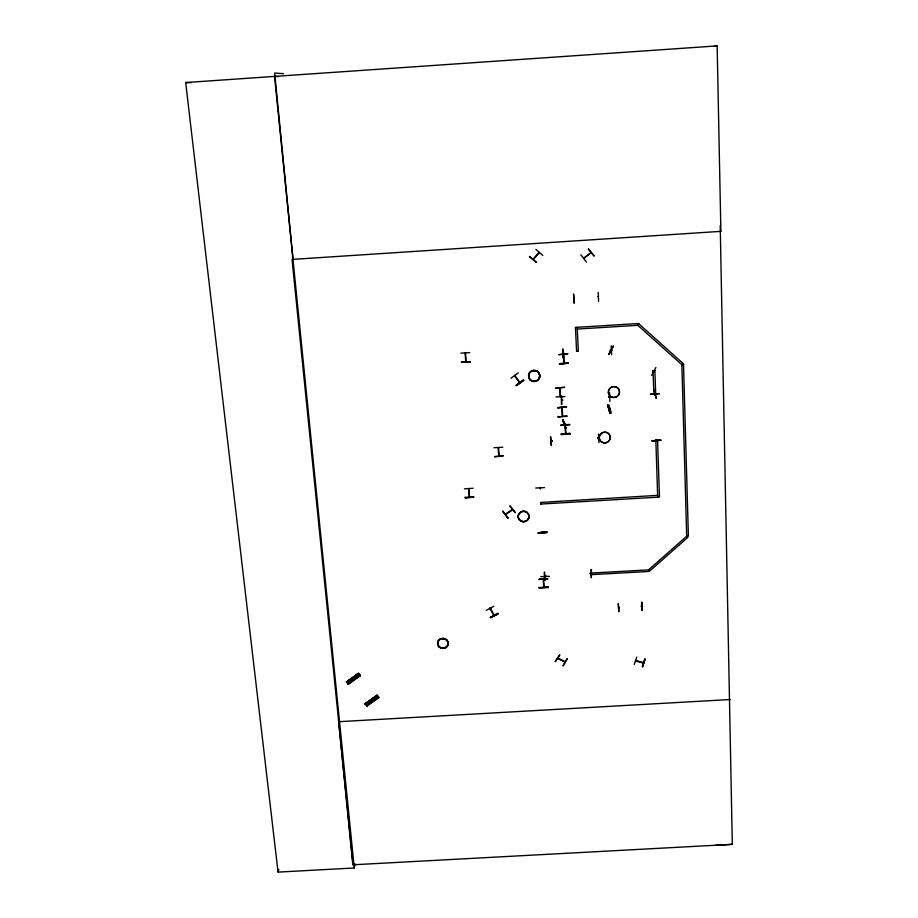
<?xml version="1.0" encoding="UTF-8"?>
<svg xmlns="http://www.w3.org/2000/svg" width="918" height="918" viewBox="0 0 918 918"><rect width="100%" height="100%" fill="white"/><g stroke="black" fill="none" stroke-linecap="round" stroke-linejoin="round"><path stroke-width="1.38" d="M490.591 608.657L490.315 609.254L489.914 608.473M490.292 608.164L493.895 615.117M493.895 615.416L489.914 608.175M490.178 608.037L490.66 609.047M486.288 610.344L493.792 606.282M659.411 393.638L650.437 394.166L659.457 393.627M557.639 658.424L564.754 661.993M473.78 496.902L465.059 497.854L473.803 497.258L465.036 497.269M473.183 488.25L464.416 488.858M469.155 496.718L468.662 488.468M469.591 496.695L468.65 488.709M583.791 258.543L590.871 252.599M506.254 514.264L505.944 514.023M470.418 361.531L461.433 362.254L470.441 362.117M543.731 586.992L543.272 578.948M562.241 415.797L561.885 407.271M469.798 352.604L460.802 353.166M542.435 533.025L542.928 533.347L542.848 531.671M466.137 361.841L465.472 352.856M654.913 394.086L655.165 394.981L655.131 394.006M499.14 456.108L498.566 447.709M562.195 407.259L562.642 415.865M540.358 488.686L540.254 487.63M560.278 388.039L559.957 389.014L559.911 388.039M560.187 387.844L560.313 396.805L559.877 387.855M542.894 533.255L542.469 531.786L542.527 533.106M544.902 575.712L545.005 576.573L544.959 575.666M720.882 231.474L717.153 45.9L185.688 82.54L278.062 872.1L354.268 867.992L355.014 863.838M653.891 394.04C653.88 394.637 655.762 395.348 654.706 394.063M656.726 440.342L656.565 439.447M372.41 701.845L370.654 699.791M370.149 703.475L368.382 701.501M371.216 702.706L369.461 700.652M368.141 704.909L366.374 702.936M377.631 695.936L365.605 704.427L365.02 703.75L377.023 695.293L378.882 697.611L366.948 705.77M609.965 408.648L609.277 409.417L609.15 408.751M610.022 408.785L609.954 409.21M654.832 394.476L654.821 394.12M574.347 298.109L574.393 298.235M353.763 680.089L351.984 678.012M352.558 680.949L350.791 678.884M351.514 681.649L349.735 679.572M349.506 683.095L347.738 681.03M348.347 684.254L360.258 675.728L358.364 673.399L346.35 681.902L348.301 683.967M346.511 681.971L358.846 674.053L358.227 673.342M619.122 607.968L618.606 607.337M514.493 375.714L519.634 382.817M515.273 376.254L514.883 375.485M533.909 258.669L533.014 259.301L539.038 252.427M538.522 253.058L539.382 252.565L533.22 259.415M278.062 872.1L278.797 869.449M636.794 657.07L634.258 664.494M642.841 662.314L642.898 663.003L642.784 662.383M644.895 658.986L642.451 666.789L645.056 659.181M644.987 659.147L642.497 666.755M641.521 605.914L641.648 606.293M610.08 409.325L609.747 408.567M654.901 394.442L654.018 394.063M498.141 447.709L498.704 455.787M540.381 488.778L540.381 488.043M561.701 399.938L562.608 400.271M551.11 441.122L552.016 441.363L551.167 440.904M551.075 440.915L551.902 440.984M611.663 350.825L610.401 349.976M583.55 258.176L591.135 252.794M608.726 396.714L608.818 397.379L609.449 396.76M597.595 438.093L598.57 438.127M545.671 576.125L545.074 576.114M590.148 573.325L591.146 573.796L590.308 573.142M613.109 346.189L608.909 354.268L613.075 346.178M652.824 371.101L653.845 371.262L652.905 370.7M651.688 375.382L655.922 367.441M507.895 518.039L502.754 511.154L507.964 517.878M555.16 661.511L559.842 654.683L555.528 661.534M563.273 665.848L567.198 658.642L562.986 665.688M561.805 400.317L561.839 399.651M561.805 400.237L562.688 399.881L561.885 399.881M611.181 350.527L610.24 350.435M551.202 441.11L551.259 440.812M597.836 438.575L597.756 437.932M590.985 573.807L590.917 573.119M529.365 256.73L536.548 262.456L529.64 256.409M542.767 255.411L535.871 249.34M577.25 329.057L637.803 325.316L638.939 323.882M648.682 569.493L649.887 570.881L687.811 537.409L686.687 536.238L681.867 364.721L682.969 363.287M511.659 509.719L511.888 510.029M512.313 509.306L512.416 509.96L512.118 509.341M609.059 409.233L609.931 408.808M636.381 661.281L636.289 660.535M643.392 662.785L643.518 662.406M512.416 509.96L505.531 514.723M565.408 424.954L565.924 433.675M542.446 531.889L542.549 533.369M656.278 440.365L656.313 439.768M648.751 569.722L686.687 536.238L688.385 536.135L683.52 364.469M502.674 511.337L507.964 518.016M586.43 262.078L580.887 254.779M588.369 249.088L594.244 256.122L588.461 249.007M358.995 674.041L346.706 682.326L358.376 673.399L346.522 682.04M358.525 673.491L346.843 682.418M358.8 674.007L346.832 682.407M359.535 674.684L358.892 674.122M360.017 675.464L347.796 683.612L359.661 675.04L360.131 675.476L348.243 684.071L347.773 683.589L359.626 675.005L360.246 675.728M348.037 683.899L360.017 675.235M510.982 378.239L518.211 372.938M365.054 703.785L377.023 695.293L378.17 696.567M365.249 704.003L377.16 695.385M365.284 704.049L377.367 695.695L365.49 704.221C364.159 702.419 368.451 707.732 366.42 705.391L378.308 696.946L378.755 697.405L366.89 705.885L366.431 705.403L378.423 696.957L366.913 705.85M366.649 705.667L378.641 697.118M516.237 385.25L523.512 380.052L523.811 380.545L516.524 385.732M516.295 385.399L523.524 380.075L516.318 385.445M510.201 506.013L515.4 512.76L509.823 506.162M512.21 509.593L505.37 514.114M611.113 350.137L611.916 350.55M652.973 370.826L653.972 394.201L655.716 394.086L654.855 370.459M643.541 663.117L635.52 661.006M564.972 661.649L557.754 657.862M564.604 423.783L565.385 423.588L564.685 423.955M609.231 408.98L610 408.98M490.66 617.757C513.931 605.949 474.744 625.41 497.981 613.545M565.362 428.281L562.711 420.031L565.798 428.029M565.752 428.052L563.101 419.801L565.821 428.144M609.942 413.525L607.705 404.999L609.977 413.502M607.716 404.999L610.424 413.375M654.144 389.898L656.232 398.401L654.155 389.909M610 409.302L609.173 409.612L609.001 408.9M564.57 424.208L565.132 423.359M563.09 352.982L563.147 353.625L562.895 353.086M562.516 400.237L562.459 399.617M598.456 438.54L598.375 437.897M545.648 575.804L545.694 576.527L545.74 575.884M608.852 404.93L611.377 413.146M544.638 572.224L545.04 580.383M563.124 353.132L563.813 353.028M714.468 46.405L717.153 45.9M550.846 436.934L551.316 445.563L550.433 436.979M561.414 404.471L561.483 395.612L561.77 404.448M563.101 357.756L562.723 348.851L563.067 357.756M720.217 225.69L732.312 844.342L715.707 845.329M720.882 231.347L292.05 259.427L353.12 864.79L732.312 844.342M575.402 327.416L637.746 323.561L637.803 325.316L681.867 364.721L683.623 364.607M576.55 351.273L578.351 351.296L577.17 327.301M558.947 354.681L567.967 353.705L558.947 354.635M563.686 354.509L563.629 363.035M470.441 362.094L461.421 362.197M559.406 363.562L568.437 363.149L559.452 364.148L568.437 363.092M653.18 370.711L654.936 370.608M566.521 406.685L557.616 407.73L566.521 406.72M566.991 415.911L558.098 416.91L558.052 416.324M558.098 416.887L567.014 416.336M560.852 425.436L569.745 424.885M560.829 424.988L569.722 424.426M570.158 433.411L561.277 433.962L570.181 433.583L561.277 433.984L561.323 434.558L570.181 433.56M561.323 434.535L570.204 433.984M493.941 447.709L502.789 447.238M655.762 440.25L657.575 440.319L659.468 497.086L540.736 504.062M494.515 456.544L503.328 455.798L494.538 456.889M540.645 502.433L657.621 495.353M591.135 573.05L648.9 569.871L648.957 571.466L591.215 574.634M539.13 579.373L547.759 578.96L539.118 579.269M548.195 586.946C532.658 587.83 538.407 588.048 548.218 587.141M548.241 587.52L539.623 588.025M611.216 345.856L611.572 354.773M610.378 350.228L611.285 350.171M563.078 353.579L563.824 353.338M564.937 396.576L555.975 396.943M609.839 401.453L609.575 392.697M730.292 699.516L338.685 721.709L352.81 864.802M598.467 434.019L598.915 442.614M597.733 438.23L598.628 438.184M652.032 440.686L660.983 440.284L652.078 440.881M652.078 440.835L660.926 440.192M544.523 487.63L535.733 488.02M547.025 532.509L538.304 532.784L546.99 531.82C520.38 534.505 565.052 530.73 538.338 533.369M590.997 569.527L591.341 577.537M590.297 573.796L591.077 573.761M540.828 576.63L549.469 576.332M591.33 577.686L591.456 569.481M598.605 301.483L598.203 292.314M574.198 303.055L573.555 293.967L574.14 302.986M618.284 603.757L618.835 611.801L618.307 603.734M185.688 82.54L191.323 82.643M278.464 76.619L274.551 76.412L354.268 867.992M283.616 73.669L274.666 73.061L293.049 259.358M609.609 396.943L608.634 396.805M641.579 602.346L641.785 610.286M643.656 662.83L635.715 660.386M653.49 371.538L652.905 371.182M564.501 661.694L564.272 661.453M635.658 661.132L635.52 660.421M543.594 579.212L544.053 587.256M608.909 354.268L613.167 346.281M610.963 350.469L611.572 350.71M465.724 361.795L465.151 353.132M377.459 695.936L376.873 695.247M639.008 323.997L683.072 363.425M357.159 674.271L358.927 676.348M375.806 696.165L377.562 698.231M519.967 382.554L514.734 375.37M519.565 382.749L519.152 382.14M598.41 296.778L597.928 296.583M657.678 496.982L655.854 440.422M609.345 396.679L609.368 397.115M598.398 438.334L597.607 438.391M641.223 605.926L641.315 606.672M565.534 433.64L565.018 425.16M564.042 363.103L563.641 354.577M618.996 607.234L619.168 607.888M566.544 407.179L557.616 407.73M552.108 441.363L551.867 440.778L551.925 441.466M558.465 658.149L558.247 658.493M545.315 576.102L545.269 575.735M539.13 579.476L547.748 578.822M540.668 502.639L540.759 504.269M538.315 533.025L538.338 533.392M544.259 572.27L544.672 580.428M591.181 573.291L591.261 574.875M575.448 327.542L576.596 351.399M368.944 704.335L367.189 702.281L368.944 704.335M350.309 682.522L348.53 680.445L350.309 682.522M351.709 679.182C352.237 681.489 353.728 677.84 351.709 679.182M370.356 701.031C370.849 703.303 372.41 699.723 370.356 701.031M497.946 613.362L490.441 617.389L497.946 613.362M564.536 387.293L555.562 388.13L564.536 387.316M641.774 602.357L641.831 610.459L641.774 602.357M521.172 521.194A5.428 5.198 -3.5 0 0 529.032 516.226A5.462 5.221 -3.5 0 0 520.609 512.129A5.462 5.221 -3.5 0 0 521.149 521.16A5.462 5.221 -3.5 0 0 529.066 516.157A5.428 5.198 -3.5 0 0 520.632 512.221A5.428 5.198 -3.5 0 0 521.172 521.194M521.16 521.091A5.428 5.198 -3.5 0 0 529.02 516.111A5.428 5.198 -3.5 0 0 520.632 512.106A5.428 5.198 -3.5 0 0 521.16 521.091M531.637 380.913A5.6 5.497 -13.3 0 0 539.75 375.634A5.623 5.519 -13.3 0 0 531.097 371.377A5.623 5.519 -13.3 0 0 531.614 380.89A5.623 5.519 -13.3 0 0 539.773 375.588A5.588 5.485 -13.3 0 0 531.097 371.331A5.623 5.519 -13.3 0 0 531.625 380.924A5.623 5.519 -13.3 0 0 539.773 375.634A5.6 5.497 -13.3 0 0 531.109 371.4A5.6 5.497 -13.3 0 0 531.637 380.913M531.625 380.832A5.588 5.485 -13.3 0 0 539.727 375.565A5.623 5.519 -13.3 0 0 531.086 371.331A5.588 5.485 -13.3 0 0 531.625 380.832M439.435 647.179A5.301 4.946 4.4 0 0 448.11 644.459A5.301 4.946 4.4 0 0 441.168 638.79A5.301 4.946 4.4 0 0 439.447 647.052A5.301 4.946 4.4 0 0 448.122 644.333A5.301 4.946 4.4 0 0 441.179 638.653A5.278 4.923 4.4 0 0 439.47 647.029A5.278 4.923 4.4 0 0 448.099 644.333A5.278 4.923 4.4 0 0 441.191 638.676A5.301 4.946 4.4 0 0 439.435 647.179A5.29 4.934 4.4 0 0 448.099 644.47A5.29 4.934 4.4 0 0 441.179 638.802A5.29 4.934 4.4 0 0 439.447 647.179M612.696 397.414A5.623 5.451 -24.2 0 0 619.283 390.288A5.623 5.451 -24.2 0 0 609.827 388.417A5.623 5.451 -24.2 0 0 612.696 397.414A5.611 5.439 -24.2 0 0 619.271 390.299A5.611 5.439 -24.2 0 0 609.827 388.417A5.611 5.439 -24.2 0 0 612.708 397.402M602.208 442.384A5.554 5.359 -18 0 0 610.298 437.243A5.554 5.359 -18 0 0 601.806 433.101A5.554 5.359 -18 0 0 602.208 442.384M603.539 442.809A5.577 5.37 -18 0 0 610.057 435.798A5.577 5.37 -18 0 0 600.67 433.95A5.577 5.37 -18 0 0 603.539 442.809"/></g></svg>
